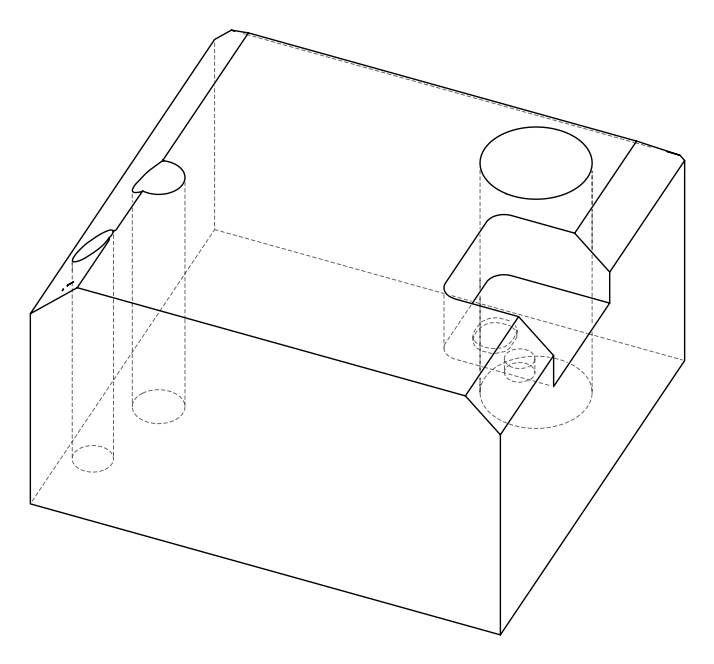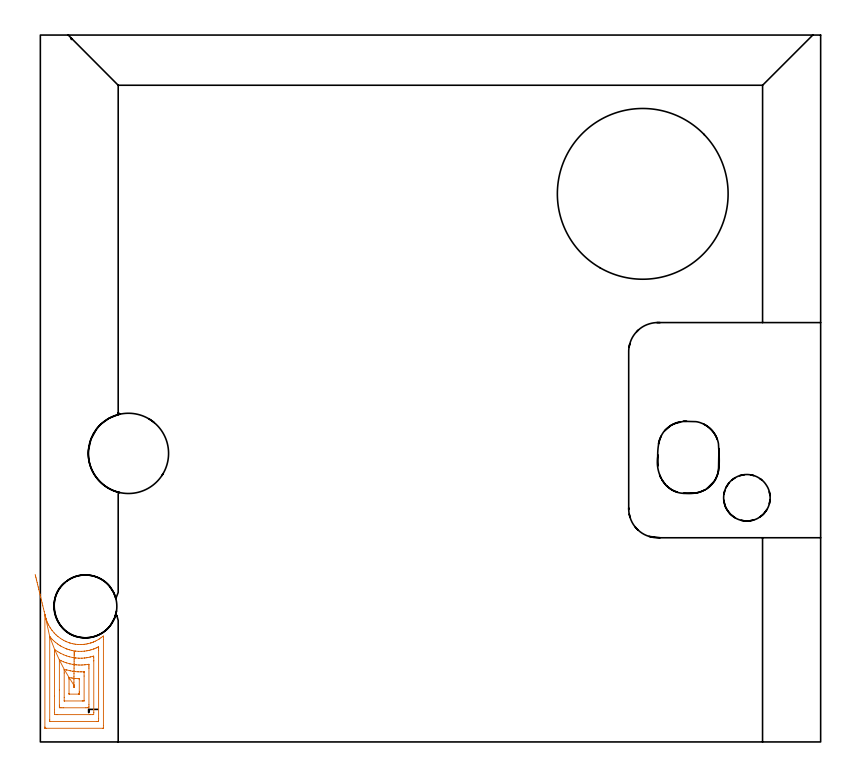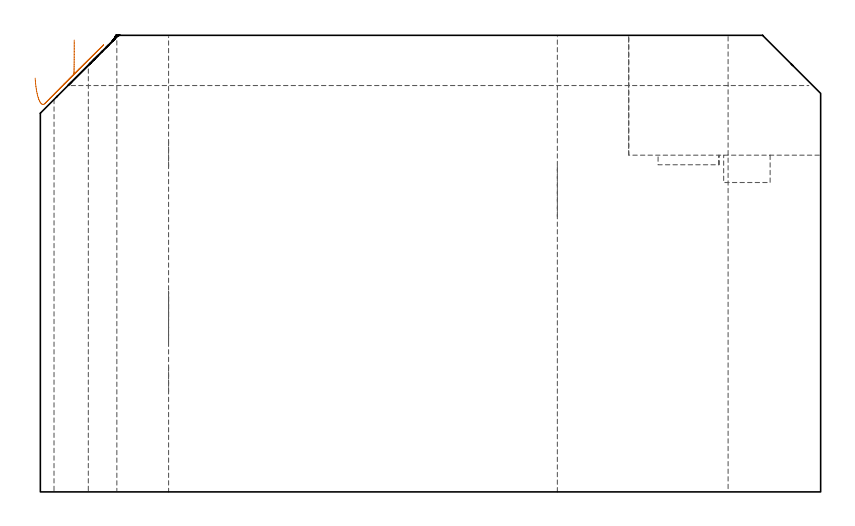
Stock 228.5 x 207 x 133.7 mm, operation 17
(PLAN: 19 operations, 13 tool changes, 46 min)
(1 SPOT_DRILL | STEP1HOLE_1 | NXT0321_9005460120000 | 0.05 min | 228 mm3)
(2 SPOT_DRILL_1 | STEP1HOLE_2 | NXT0321_9005460120000 | 0.05 min | 183 mm3)
(3 SPOT_DRILL_2 | STEP1POCKET | NXT0321_9005460120000 | 0.04 min | 3875 mm3)
(4 INDEXABLE_INSERT_DRILL_THROUGH_HOLE_FROM_SOLID | STEP1HOLE | NXT0302_038 | 0.55 min | 262480 mm3)
(5 DRILL_BLIND_HOLE_INTO_CENTER | STEP1HOLE_1 | NXT0301_128 | 0.08 min | 1726 mm3)
(6 GUN_DRILL_THROUGH_HOLE | STEP1HOLE_1 | UGT0307_008 | 0.65 min | 11038 mm3)
(7 DRILL_TO_ENLARGE_THROUGH_HOLE | STEP1HOLE_1 | UGT0301_253 | 0.57 min | 22539 mm3)
(8 DRILL_BLIND_HOLE_INTO_CENTER_1 | STEP1HOLE_2 | NXT0301_033 | 0.05 min | 188 mm3)
(9 GUN_DRILL_THROUGH_HOLE_1 | STEP1HOLE_2 | UGT0307_002 | 0.6 min | 3522 mm3)
(10 SPADE_DRILL_TO_ENLARGE_THROUGH_HOLE | STEP1HOLE_2 | UGT0306_005 | 0.56 min | 18165 mm3)
(11 DRILL_TO_ENLARGE_THROUGH_HOLE_1 | STEP1HOLE_2 | UGT0301_056 | 0.58 min | 35908 mm3)
(12 DRILL_BLIND_HOLE_INTO_CENTER_2 | STEP1POCKET | NXT0301_128 | 0.05 min | 873 mm3)
(13 MILL_ROUGH_BLIND_HOLE_CONTOUR | STEP1POCKET | UGT0201_129 | Spiral | 0.07 min | 787 mm3)
(14 AREA_MILL | FG_CHAMFER_SURFACE | UGT0205_001 | 3.52 min | 9727 mm3)
(15 AREA_MILL_1 | FG_CHAMFER_SURFACE_1 | UGT0205_001 | 4.53 min | 13243 mm3)
(16 AREA_MILL_2 | FG_CHAMFER_SURFACE_2 | UGT0205_001 | 9.97 min | 23104 mm3)
(17 AREA_MILL_3 | FG_CHAMFER_SURFACE_3 | UGT0205_001 | 13.84 min | 49072 mm3)
(18 MILL_RECTANGULAR_POCKET | POCKET_RECTANGULAR_STRAIGHT | NXT0201_011 | Follow Part, ap 3, ae 75% | 1.91 min | 12160 mm3)
(19 MILL_SLOT | SLOT_PARTIAL_RECTANGULAR | NXT0201_012 | Follow Part, ap 4, ae 75% | 8.35 min | 105390 mm3)
(TOOL NXT0321_9005460120000 | NC Spot Drill, 142deg, 12mm, Carbide, Uncoated | D12 PA142 FL30 Z2)
(TOOL NXT0302_038 | Index. Insert Drill 50mm [880-D5000L50-04] | D50 PA176 FL200 Z2)
(TOOL NXT0301_128 | Carbide Drill 12mm [861.1-1200-036A1-GP GC34] | D12 PA150 FL37.4 Z2)
(TOOL UGT0307_008 | Gun Drill 11 mm | D11 PA130 FL24 Z1)
(TOOL UGT0301_253 | Twist Drill 18.4 mm | D18.4 PA118 FL135 Z2)
(TOOL NXT0301_033 | Carbide Drill 6.2mm [860.1-0620-031A1-MM 2214] | D6.2 PA140 FL53 Z2)
(TOOL UGT0307_002 | Gun Drill 6 mm | D6 PA130 FL24 Z1)
(TOOL UGT0306_005 | Spade Drill 14.5mm | D14.5 PA132 FL10 Z2)
(TOOL UGT0301_056 | Twist Drill 23.5 mm | D23.5 PA118 FL155 Z2)
(TOOL UGT0201_129 | Carbide End Mill 11.9 | D11.9 FL15 Z4)
(TOOL UGT0205_001 | Chamfer Mill 20 x 3 x 45 deg. | D20 FL50 Z2)
(TOOL NXT0201_011 | ENDMILL 12mm [2P460-1200-NA 1630] | D12 FL38 Z6)
(TOOL NXT0201_012 | ENDMILL 16mm [2P460-1600-NA 1630] | D16 FL38 Z6)
(OP 17 AREA_MILL_3, part 2 of 2)
G0 X-1.513 Y49.034 Z121.162
G1 X-1.457 Y48.804 Z120.322
X-1.384 Y48.503 Z119.507
X-1.294 Y48.134 Z118.721
X-1.189 Y47.7 Z117.972
X-1.068 Y47.204 Z117.264
X-0.934 Y46.65 Z116.604
X-0.786 Y46.043 Z115.996
X-0.626 Y45.386 Z115.444
X-0.456 Y44.685 Z114.954
X-0.276 Y43.945 Z114.528
X-0.088 Y43.172 Z114.17
X0.106 Y42.371 Z113.883
X0.306 Y41.55 Z113.669
X0.51 Y40.713 Z113.529
X0.715 Y39.867 Z113.465
X0.921 Y39.02 Z113.477
X1.126 Y38.176 Z113.565
X1.329 Y37.344 Z113.729
X1.383 Y37.118 Z113.783
X1.551 Y36.439 Z113.951
X1.611 Y36.227 Z114.011
X1.621 Y36.191 Z114.021
X1.638 Y36.139 Z114.038
X1.805 Y35.66 Z114.205
X1.928 Y35.336 Z114.328
X2.207 Y34.671 Z114.607
X2.316 Y34.445 Z114.716
X2.355 Y34.369 Z114.755
X2.43 Y34.233 Z114.83
X2.825 Y33.554 Z115.225
X3.012 Y33.253 Z115.412
X3.309 Y32.828 Z115.709
X3.435 Y32.663 Z115.835
X4.041 Y31.921 Z116.441
X4.185 Y31.769 Z116.585
X4.606 Y31.347 Z117.006
X5.066 Y30.943 Z117.466
X5.141 Y30.881 Z117.541
X5.945 Y30.29 Z118.345
X6.407 Y29.99 Z118.807
X6.824 Y29.758 Z119.224
X7.293 Y29.515 Z119.693
X7.703 Y29.336 Z120.103
X8.269 Y29.099 Z120.669
X8.582 Y28.998 Z120.982
X8.726 Y28.953 Z121.126
X9.461 Y28.766 Z121.861
X9.874 Y28.679 Z122.274
X10.339 Y28.609 Z122.739
X10.881 Y28.549 Z123.281
X11.218 Y28.531 Z123.618
X11.79 Y28.519 Z124.19
X12.097 Y28.528 Z124.497
X12.626 Y28.563 Z125.026
X12.976 Y28.6 Z125.376
X13.406 Y28.663 Z125.806
X13.855 Y28.748 Z126.255
X14.135 Y28.815 Z126.535
X14.734 Y28.975 Z127.134
X14.828 Y29.003 Z127.228
X15.122 Y29.099 Z127.522
X15.478 Y29.235 Z127.878
X15.612 Y29.293 Z128.012
X16.086 Y29.51 Z128.486
X16.491 Y29.714 Z128.891
X16.994 Y29.99 Z129.394
X17.228 Y30.134 Z129.628
X17.37 Y30.226 Z129.77
X17.748 Y30.498 Z130.148
X18.261 Y30.881 Z130.661
X18.359 Y30.947 Z130.759
X18.465 Y31.012 Z130.865
X18.469 Y30.881 Z130.869
X18.47 Y30.782 Z130.87
X18.471 Y30.655 Z130.871
X18.472 Y29.99 Z130.872
X18.471 Y4.815 Z130.871
X18.469 Y4.15 Z130.869
X18.466 Y4.038 Z130.866
X18.465 Y4.017 Z130.865
X18.444 Y4.01 Z130.844
X18.394 Y4.003 Z130.794
X18.249 Y4.001 Z130.649
X1.698 Z114.098
X1.551 Y4.005 Z113.951
X1.404 Y4.01 Z113.804
X1.335 Y4.023 Z113.735
X1.332 Y4.075 Z113.732
X1.33 Y4.15 Z113.73
X1.329 Y4.375 Z113.729
Y37.344
X2.748 Y30.832 Z115.148
X2.756 Y30.83 Z115.156
X2.86 Y30.712 Z115.26
X3.088 Y30.454 Z115.488
X3.309 Y30.21 Z115.709
X3.52 Y29.99 Z115.92
X3.859 Y29.661 Z116.259
X4.188 Y29.368 Z116.588
X4.508 Y29.099 Z116.908
X5.066 Y28.681 Z117.466
X5.335 Y28.486 Z117.735
X5.753 Y28.208 Z118.153
X5.945 Y28.094 Z118.345
X6.204 Y27.946 Z118.604
X6.824 Y27.635 Z119.224
X7.529 Y27.317 Z119.929
X7.703 Y27.246 Z120.103
X7.818 Y27.2 Z120.218
X8.28 Y27.05 Z120.68
X8.582 Y26.964 Z120.982
X9.059 Y26.833 Z121.459
X9.461 Y26.745 Z121.861
X10.145 Y26.623 Z122.545
X10.339 Y26.601 Z122.739
X11.116 Y26.529 Z123.516
X11.218 Y26.526 Z123.618
X12.006 Y26.518 Z124.406
X12.097 Y26.523 Z124.497
X12.83 Y26.574 Z125.23
X12.976 Y26.592 Z125.376
X13.602 Y26.682 Z126.002
X13.855 Y26.73 Z126.255
X14.331 Y26.834 Z126.731
X14.734 Y26.941 Z127.134
X15.023 Y27.023 Z127.423
X15.612 Y27.215 Z128.012
X15.687 Y27.241 Z128.087
X15.889 Y27.317 Z128.289
X16.307 Y27.504 Z128.707
X16.491 Y27.59 Z128.891
X16.904 Y27.789 Z129.304
X16.97 Y27.82 Z129.37
X17.031 Y27.847 Z129.431
X17.047 Y27.853 Z129.447
X17.051 Y27.843 Z129.451
X17.053 Y27.808 Z129.453
X17.056 Y27.635 Z129.456
X17.057 Y27.317 Z129.457
Y26.743
Y6.823
X17.053 Y6.253 Z129.453
X17.05 Y6.059 Z129.45
X17.043 Y6.01 Z129.443
X16.998 Y6.007 Z129.398
X16.897 Y6.004 Z129.297
X16.491 Y6. Z128.891
X16.424 Z128.824
X2.895 Y6.001 Z115.295
X2.809 Y6.003 Z115.209
X2.766 Y6.007 Z115.166
X2.75 Y6.01 Z115.15
X2.749 Y6.021 Z115.149
X2.746 Y6.111 Z115.146
X2.743 Y6.505 Z115.143
Y30.563
X2.745 Y30.755 Z115.145
X2.748 Y30.832 Z115.148
X4.188 Y27.056 Z116.588
X5.002 Y26.491 Z117.402
X5.066 Y26.449 Z117.466
X5.104 Y26.426 Z117.504
X5.638 Y26.121 Z118.038
X5.945 Y25.959 Z118.345
X6.815 Y25.535 Z119.215
X6.831 Y25.528 Z119.231
X7.384 Y25.304 Z119.784
X7.703 Y25.19 Z120.103
X8.204 Y25.027 Z120.604
X8.582 Y24.929 Z120.982
X9.366 Y24.739 Z121.766
X9.461 Y24.722 Z121.861
X9.907 Y24.644 Z122.307
X10.339 Y24.592 Z122.739
X10.397 Y24.585 Z122.797
X11.218 Y24.529 Z123.618
X11.337 Y24.523 Z123.737
X12.097 Y24.525 Z124.497
X12.212 Y24.527 Z124.612
X12.976 Y24.582 Z125.376
X13.032 Y24.587 Z125.432
X13.467 Y24.644 Z125.867
X13.804 Y24.695 Z126.204
X13.855 Y24.704 Z126.255
X14.529 Y24.851 Z126.929
X14.734 Y24.903 Z127.134
X15.225 Y25.036 Z127.625
X15.612 Y25.145 Z128.012
X15.636 Y24.644 Z128.036
X15.643 Y23.783 Z128.043
Y23.753
Y9.496
X15.642 Y8.605 Z128.042
X15.641 Y8.576 Z128.041
X15.612 Y8.01 Z128.012
X15.327 Y8.004 Z127.727
X14.734 Y8.001 Z127.134
X14.451 Y8. Z126.851
X5.066 Y8.001 Z117.466
X4.783 Y8.002 Z117.183
X4.188 Y8.01 Z116.588
X4.159 Y8.605 Z116.559
X4.158 Y8.635 Z116.558
X4.157 Y9.496 Z116.557
Y13.498
Y25.503
X4.158 Y26.426 Z116.558
Y26.455
X4.188 Y27.056 Z116.588
X5.576 Y24.001 Z117.976
X5.643 Y23.974 Z118.043
X5.787 Y23.913 Z118.187
X5.945 Y23.839 Z118.345
X6.128 Y23.753 Z118.528
X6.824 Y23.453 Z119.224
X7.305 Y23.265 Z119.705
X7.703 Y23.14 Z120.103
X8.541 Y22.903 Z120.941
X8.582 Y22.893 Z120.982
X8.716 Y22.861 Z121.116
X9.461 Y22.713 Z121.861
X9.64 Y22.68 Z122.04
X10.339 Y22.596 Z122.739
X10.629 Y22.568 Z123.029
X11.218 Y22.531 Z123.618
X11.551 Y22.524 Z123.951
X12.097 Y22.527 Z124.497
X12.413 Y22.542 Z124.813
X12.976 Y22.585 Z125.376
X13.225 Y22.609 Z125.625
X13.855 Y22.693 Z126.255
X14.001 Y22.713 Z126.401
X14.217 Y22.747 Z126.617
X14.222 Y22.645 Z126.622
X14.226 Y22.485 Z126.626
X14.228 Y21.97 Z126.628
X14.229 Y21.591 Z126.629
X14.228 Y10.9 Z126.628
X14.225 Y10.387 Z126.625
X14.222 Y10.015 Z126.622
X13.855 Y10.008 Z126.255
X13.356 Y10.001 Z125.756
X6.824 Y10. Z119.224
X6.325 Y10.002 Z118.725
X5.945 Y10.009 Z118.345
X5.578 Y10.017 Z117.978
X5.575 Y10.387 Z117.975
X5.572 Y10.765 Z117.972
X5.571 Y15.222 Z117.971
X5.572 Y23.753 Z117.972
X5.573 Y23.942 Z117.973
X5.576 Y24.001 Z117.976
X6.992 Y21.25 Z119.392
X7.643 Y21.108 Z120.043
X7.684 Y21.098 Z120.084
X7.755 Y21.079 Z120.155
X8.582 Y20.878 Z120.982
X8.84 Y20.817 Z121.24
X9.461 Y20.701 Z121.861
X9.895 Y20.639 Z122.295
X10.339 Y20.593 Z122.739
X10.863 Y20.549 Z123.263
X11.218 Y20.531 Z123.618
X11.767 Y20.523 Z124.167
X12.097 Y20.527 Z124.497
X12.62 Y20.549 Z125.02
X12.762 Y20.555 Z125.162
X12.787 Y20.554 Z125.187
X12.808 Y20.551 Z125.208
X12.809 Y20.518 Z125.209
X12.813 Y20.353 Z125.213
X12.815 Y19.297 Z125.215
X12.814 Y12.169 Z125.214
X12.813 Y12.078 Z125.213
X12.81 Y12.034 Z125.21
X12.809 Y12.019 Z125.209
X12.763 Y12.01 Z125.163
X12.431 Y12.003 Z124.831
X12.263 Y12. Z124.663
X6.99 Y12.001 Z119.39
X6.988 Y12.002 Z119.388
X6.987 Y12.004 Z119.387
X6.985 Y13.06 Z119.385
Y20.188
X6.987 Y20.915 Z119.387
X6.992 Y21.25 Z119.392
X8.412 Y18.872 Z120.812
X8.467 Y18.864 Z120.867
X8.582 Y18.844 Z120.982
X9.13 Y18.741 Z121.53
X9.461 Y18.692 Z121.861
X10.146 Y18.602 Z122.546
X10.339 Y18.585 Z122.739
X11.098 Y18.528 Z123.498
X11.394 Y18.507 Z123.794
X11.396 Y18.467 Z123.796
X11.398 Y18.406 Z123.798
X11.4 Y18.222 Z123.8
Y14.658
X11.399 Y14.473 Z123.799
X11.395 Y14.103 Z123.795
X11.393 Y14.009 Z123.793
X11.373 Y14.006 Z123.773
X11.322 Y14.003 Z123.722
X11.218 Y14. Z123.618
X11.17 Z123.57
X8.532 Y14.002 Z120.932
X8.411 Y14.01 Z120.811
X8.403 Y14.045 Z120.803
X8.402 Y14.058 Z120.802
X8.4 Y14.135 Z120.8
Y18.406
X8.402 Y18.589 Z120.802
X8.407 Y18.775 Z120.807
X8.412 Y18.872 Z120.812
X9.821 Y16.624 Z122.221
X9.842 Z122.242
X9.872 Z122.272
X9.98 Y16.595 Z122.38
X9.982 Y16.583 Z122.382
X9.984 Y16.542 Z122.384
X9.985 Y16.456 Z122.385
Y16.266
X9.982 Y16.095 Z122.382
X9.98 Y16.014 Z122.38
X9.9 Y16.01 Z122.3
X9.82 Y16.013 Z122.22
X9.819 Y16.092 Z122.219
X9.817 Y16.263 Z122.217
X9.821 Y16.624 Z122.221
X9.829 Y17.495 Z122.267
X9.838 Y18.359 Z122.39
X9.846 Y19.209 Z122.587
X9.854 Y20.038 Z122.857
X9.862 Y20.841 Z123.199
X9.869 Y21.611 Z123.609
X9.876 Y22.342 Z124.085
X9.883 Y23.029 Z124.623
X9.889 Y23.666 Z125.218
X9.895 Y24.249 Z125.867
X9.9 Y24.774 Z126.564
X9.904 Y25.235 Z127.305
X9.908 Y25.63 Z128.082
X9.911 Y25.956 Z128.891
X9.914 Y26.211 Z129.726
X9.915 Y26.391 Z130.579
X9.917 Y26.497 Z131.445
Y26.526 Z132.317
G0 Z143.7
M5
M2
